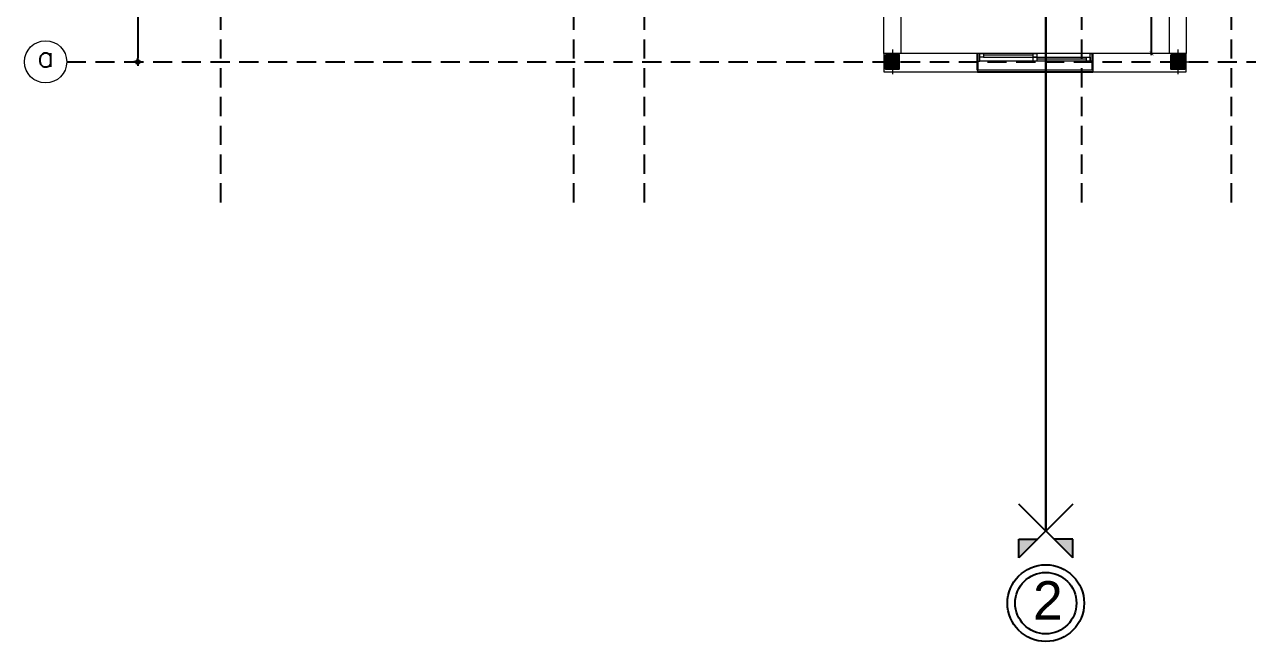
# Model space of a CAD drawing. Header units: millimetres. Extents: x 299 to 493, y -175 to -78.
# Drawn here: x 423.73 to 439.68, y -115.96 to -107.92 of the extents above; entities that cross this region are included whole.
import ezdxf
from ezdxf.enums import TextEntityAlignment as Align

# ---------------------------------------------------------------- set-up
doc = ezdxf.new("R2010")
doc.units = ezdxf.units.MM
for name, pattern in [('$3$HIDDEN', [0.375, 0.25, -0.125]), ('BORDER2', [0.875, 0.25, -0.125, 0.25, -0.125, 0, -0.125]), ('DASHED2', [9.525, 6.35, -3.175])]:
    doc.linetypes.add(name, pattern=pattern)
for name, color, linetype, lineweight in [('0.10', 7, 'Continuous', 13), ('005', 240, 'Continuous', 5), ('03', 3, 'Continuous', 30), ('A-GENM', 13, 'Continuous', 18), ('A-WALL', 3, 'Continuous', 9)]:
    doc.layers.add(name, color=color, linetype=linetype, lineweight=lineweight)
for name, color, linetype in [('005 SOLADOS', 8, 'Continuous'), ('02AGUA FRIA170', 170, 'Continuous'), ('04', 4, 'Continuous'), ('B-COTAS', 1, 'Continuous'), ('BARANDAS', 6, 'Continuous'), ('DIM-COTAS', 2, 'Continuous'), ('MUEBLE', 8, 'Continuous')]:
    doc.layers.add(name, color=color, linetype=linetype)
doc.styles.add('Arial', font='arial.ttf', dxfattribs={"height": 0.15})
doc.styles.add('CYPETXT_romans', font='romans__.ttf', dxfattribs={"height": 0.2})
doc.styles.add('RomanS', font='romans.shx')
doc.styles.get("Standard").update_dxf_attribs({"font": 'arial.ttf'})
doc.styles.add('SWIS', font='arial.ttf')
doc.dimstyles.new('25', dxfattribs={"dimscale": 0, "dimtxt": 0.0625, "dimasz": 0.05, "dimexe": 0.025, "dimexo": 0.0625, "dimgap": 0.025, "dimtad": 1, "dimzin": 0, "dimdsep": 46, "dimtxsty": 'SWIS', "dimblk": 'ARCHTICK', "dimcen": 0.05, "dimdle": 0.025, "dimclrd": 1, "dimclre": 8, "dimclrt": 1, "dimazin": 0, "dimtfac": 1, "dimtix": 1, "dimtofl": 0, "dimtmove": 1, "dimatfit": 0, "dimfxl": 1, "dimtolj": 1, "dimtzin": 0, "dimlwd": -1, "dimlwe": -1, "dimarcsym": 0})
doc.dimstyles.new('DIM100', dxfattribs={"dimtxt": 0.16, "dimasz": 0.1, "dimexe": 0, "dimexo": 0, "dimgap": 0.12, "dimtad": 1, "dimzin": 4, "dimdsep": 46, "dimtxsty": 'RomanS', "dimblk1": 'DIMBLK', "dimblk2": 'DIMBLK', "dimsah": 1, "dimcen": 0, "dimse1": 1, "dimse2": 1, "dimclrd": 8, "dimclre": 2, "dimclrt": 2, "dimadec": 0, "dimazin": 0, "dimtfac": 1, "dimtix": 1, "dimtmove": 2, "dimatfit": 3, "dimldrblk": 'DIMBLK', "dimfxl": 1, "dimtvp": 1.75, "dimtolj": 1, "dimtzin": 4, "dimarcsym": 0})

# ---------------------------------------------------------------- blocks, each defined once
blk = doc.blocks.new('DIMBLK')
for q in [(-1, 0), (0, 1), (1, 0), (0, -1)]:
    blk.add_line((0, 0), q)
blk.add_circle((0, 0), 0.5)
blk = doc.blocks.new('*D446')
at = {"layer": 'Defpoints', "color": 0, "transparency": 16777216}
for p in [(241.144, -151.381), (241.144, -153.431), (241.144, -153.431)]:
    blk.add_point(p, dxfattribs=at)
at = {"layer": 'DIM-COTAS', "color": 8, "transparency": 16777216}
blk.add_line((241.144, -151.431), (241.144, -153.381), dxfattribs=at)
at = {"layer": 'DIM-COTAS', "color": 8, "transparency": 16777216, "xscale": 0.05, "yscale": 0.05, "zscale": 0.05}
for p, rotation in [((241.144, -151.381), 90), ((241.144, -153.431), 270)]:
    blk.add_blockref('DIMBLK', p, dxfattribs=dict(at, rotation=rotation))
at = {"layer": 'DIM-COTAS', "color": 2, "transparency": 16777216, "insert": (241.018, -152.406), "char_height": 0.15, "attachment_point": 5, "rotation": 90}
blk.add_mtext('\\A1;2.05', dxfattribs=at)
blk = doc.blocks.new('_ArchTick')
at = {"color": 0, "linetype": 'ByBlock', "const_width": 0.15}
blk.add_lwpolyline([(-0.5, -0.5), (0.5, 0.5)], dxfattribs=at)
blk = doc.blocks.new('*D490')
at = {"layer": '04', "color": 8, "transparency": 16777216}
for p, q in [((438.396, -105.41), (438.394, -105.41)), ((438.396, -108.3), (438.394, -108.3))]:
    blk.add_line(p, q, dxfattribs=at)
at = {"layer": '04', "color": 1, "transparency": 16777216}
blk.add_line((438.419, -108.325), (438.419, -105.385), dxfattribs=at)
at = {"layer": 'Defpoints', "color": 0, "transparency": 16777216}
for p in [(438.419, -105.41), (438.459, -105.41), (438.459, -108.3)]:
    blk.add_point(p, dxfattribs=at)
at = {"layer": '04', "color": 1, "transparency": 16777216, "xscale": 0.05, "yscale": 0.05, "zscale": 0.05}
for p, rotation in [((438.419, -105.41), 90), ((438.419, -108.3), 270)]:
    blk.add_blockref('_ArchTick', p, dxfattribs=dict(at, rotation=rotation))
at = {"layer": '04', "color": 1, "transparency": 16777216, "insert": (438.362, -106.855), "char_height": 0.0625, "attachment_point": 5, "rotation": 90, "style": 'SWIS'}
blk.add_mtext('\\A1;2.89', dxfattribs=at)
blk = doc.blocks.new('ejes de replanteo')
at = {"layer": '02AGUA FRIA170'}
h = blk.add_hatch(color=256, dxfattribs=at)
h.dxf.hatch_style = 1
h.paths.add_polyline_path([(20.168, 3.445), (20.418, 3.695), (20.168, 3.695)])
h = blk.add_hatch(color=256, dxfattribs=at)
h.dxf.hatch_style = 1
h.paths.add_polyline_path([(20.875, 3.445), (20.875, 3.695), (20.625, 3.695)])
for p, q in [((20.875, 4.142), (20.168, 3.445)), ((20.875, 3.445), (20.168, 4.142)), ((20.168, 3.445), (20.168, 3.685)), ((20.168, 3.685), (20.418, 3.685)), ((20.875, 3.685), (20.625, 3.685)), ((20.875, 3.445), (20.875, 3.685))]:
    blk.add_line(p, q, dxfattribs=at)
at = {"layer": '02AGUA FRIA170', "linetype": 'BORDER2', "const_width": 0.03}
blk.add_lwpolyline([(20.521, 38.552), (20.521, 3.794)], dxfattribs=at)
at = {"layer": '02AGUA FRIA170'}
for radius in [0.5, 0.4]:
    blk.add_circle((20.521, 2.853), radius, dxfattribs=at)
at = {"layer": '02AGUA FRIA170', "style": 'Arial'}
blk.add_text('2', height=0.5, dxfattribs=at).set_placement((20.354, 2.639))
blk = doc.blocks.new('columna 20x20')
at = {"transparency": 33554687}
h = blk.add_hatch(color=220, dxfattribs=at)
h.dxf.hatch_style = 1
h.paths.add_polyline_path([(979.633, 157.587), (979.833, 157.587), (979.833, 157.387), (979.633, 157.387)])
at = {"layer": 'BARANDAS'}
blk.add_lwpolyline([(979.633, 157.587), (979.833, 157.587), (979.833, 157.387), (979.633, 157.387), (979.633, 157.587)], dxfattribs=at)
at = {"layer": 'MUEBLE', "linetype": 'DASHED2', "lineweight": 5, "ltscale": 0.1}
for points in [[(979.733, 157.702), (979.733, 157.308)], [(979.555, 157.487), (979.911, 157.487)]]:
    blk.add_lwpolyline(points, dxfattribs=at)
blk = doc.blocks.new('col. primer piso')
at = {"xscale": -0.900000000000094, "yscale": 0.900000000000094, "zscale": 0.9000000000000853, "rotation": 90}
for p in [(414.737, 872.161), (420.757, 872.161), (423.307, 871.861), (414.737, 867.961), (418.887, 867.961), (423.307, 867.961), (410.537, 865.111), (414.737, 864.883), (418.887, 864.883), (423.307, 864.991), (413.229, 863.891), (418.887, 861.841), (422.607, 861.841)]:
    blk.add_blockref('columna 20x20', p, dxfattribs=at)
blk = doc.blocks.new('*U431')
at = {"color": 7}
blk.add_wipeout([(91.317, -494.465), (91.317, -494.145), (89.817, -494.145), (89.817, -494.465)], dxfattribs=at).dxf.layer = 'A-GENM'
at = {"layer": '005'}
for points in [[(89.817, -494.195), (91.317, -494.195)], [(89.897, -494.315), (90.542, -494.315)], [(89.897, -494.34), (90.542, -494.34)], [(90.592, -494.315), (91.287, -494.315)], [(89.817, -494.415), (91.317, -494.415)], [(89.847, -494.415), (90.542, -494.415)], [(90.542, -494.365), (89.897, -494.365)], [(91.237, -494.365), (90.592, -494.365)], [(90.592, -494.39), (91.237, -494.39)], [(90.592, -494.415), (91.237, -494.415)]]:
    blk.add_lwpolyline(points, dxfattribs=at)
for points in [[(89.847, -494.415), (89.817, -494.415), (89.817, -494.315), (89.847, -494.315)], [(89.847, -494.315), (89.897, -494.315), (89.897, -494.365), (89.847, -494.365)], [(90.542, -494.315), (90.592, -494.315), (90.592, -494.365), (90.542, -494.365)], [(91.287, -494.415), (91.317, -494.415), (91.317, -494.315), (91.287, -494.315)], [(90.542, -494.365), (90.592, -494.365), (90.592, -494.415), (90.542, -494.415)], [(91.237, -494.365), (91.287, -494.365), (91.287, -494.415), (91.237, -494.415)]]:
    blk.add_lwpolyline(points, close=True, dxfattribs=at)
at = {"layer": '03'}
for points in [[(89.817, -494.195), (89.817, -494.415)], [(91.317, -494.195), (91.317, -494.415)]]:
    blk.add_lwpolyline(points, dxfattribs=at)
blk = doc.blocks.new('rejilla estructural')
at = {"layer": '0.10'}
blk.add_circle((21.539, -70.468), 0.275, dxfattribs=at)
at = {"layer": 'B-COTAS', "linetype": '$3$HIDDEN'}
for points in [[(23.824, -72.301), (23.824, -55.049)], [(28.424, -72.301), (28.424, -55.049)], [(29.344, -72.301), (29.344, -55.049)], [(35.044, -72.301), (35.044, -55.049)], [(36.994, -72.301), (36.994, -55.049)], [(21.814, -70.468), (40.003, -70.468)]]:
    blk.add_lwpolyline(points, dxfattribs=at)
at = {"layer": '0.10', "style": 'CYPETXT_romans', "width": 0.916473}
blk.add_text('a', height=0.267, dxfattribs=at).set_placement((21.427, -70.535), (21.651, -70.535), align=Align.FIT)
at = {"layer": 'DIM-COTAS'}
dim = blk.add_linear_dim(base=(22.741, -70.468), p1=(22.741, -68.418), p2=(22.741, -70.468), angle=270, dimstyle='DIM100', override={"dimtxt": 0.15, "dimasz": 0.05, "dimgap": 0.05, "dimtxsty": 'Standard', "dimlwd": 65535}, dxfattribs=at)
dim.commit()
dim.dimension.update_dxf_attribs({"geometry": '*D446', "text_midpoint": (22.614, -69.443), "insert": (-218.404, 82.962)})

msp = doc.modelspace()

# ---------------------------------------------------------------- linework, layer by layer
at = {"layer": 'A-WALL', "elevation": 0.041}
for points in [[(438.871, -108.3), (438.651, -108.3), (438.651, -105.37), (438.871, -105.37)], [(435.151, -108.3), (434.931, -108.3), (434.931, -105.47), (435.151, -105.47)], [(434.931, -108.54), (438.871, -108.54), (438.871, -108.3), (434.931, -108.3)]]:
    msp.add_lwpolyline(points, close=True, dxfattribs=at)

# ---------------------------------------------------------------- dimensions: what is measured, and where the dimension line sits
at = {"layer": '04'}
dim = msp.add_linear_dim(base=(438.419, -105.41, 0.041), p1=(438.459, -108.3, 0.041), p2=(438.459, -105.41, 0.041), angle=90, dimstyle='25', override={"dimscale": 1}, dxfattribs=at)
dim.commit()
dim.dimension.update_dxf_attribs({"geometry": '*D490', "text_midpoint": (438.362, -106.855, 0.041)})

# ---------------------------------------------------------------- next in the draw order: block references
at = {"layer": 'A-GENM', "color": 7, "rotation": 180}
msp.add_blockref('*U431', (527.467, -602.715, 0.041), dxfattribs=at)

# ---------------------------------------------------------------- next in the draw order: linework, layer by layer
at = {"layer": '005 SOLADOS', "elevation": 0.041}
msp.add_lwpolyline([(436.151, -108.54), (437.651, -108.54)], dxfattribs=at)
at = {"layer": 'A-WALL', "elevation": 0.041}
for points in [[(436.151, -108.52), (436.151, -108.54)], [(437.651, -108.52), (437.651, -108.54)]]:
    msp.add_lwpolyline(points, dxfattribs=at)

# ---------------------------------------------------------------- next in the draw order: block references
at = {"layer": '04'}
for name, p in [('ejes de replanteo', (416.519, -118.316, 0.041)), ('rejilla estructural', (402.466, -37.942, 0.041)), ('col. primer piso', (157.892, -88.492, 0.041))]:
    msp.add_blockref(name, p, dxfattribs=at)

doc.saveas('drawing.dxf')
